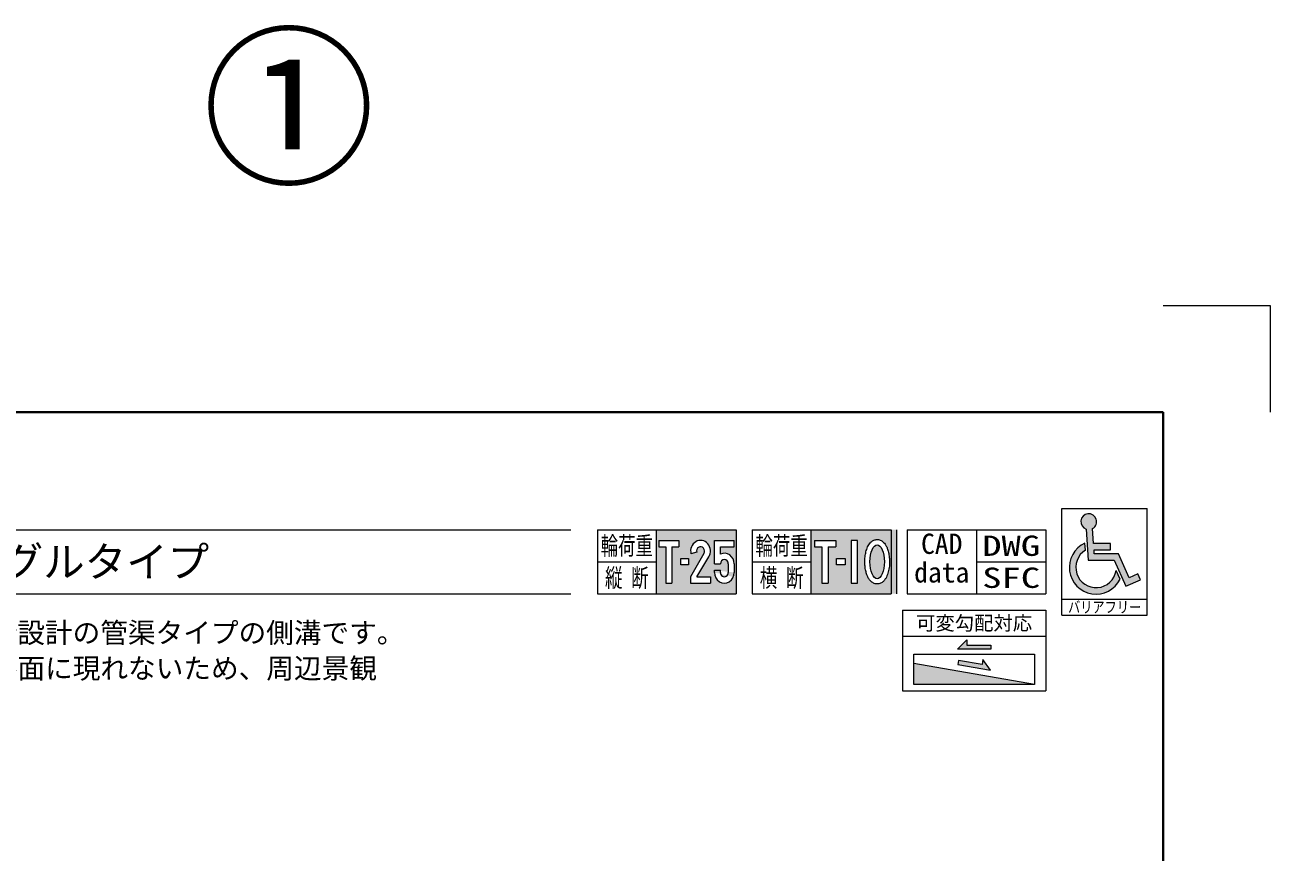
# Model space of a CAD drawing. Units: millimetres at full size; details may follow other scales. Extents: x 1009 to 10088, y 2190 to 8656.
# Drawn here: x 2877 to 5209, y 7106 to 8656 of the extents above; entities that cross this region are included whole.
import ezdxf
from ezdxf.enums import TextEntityAlignment as Align

# ---------------------------------------------------------------- set-up
doc = ezdxf.new("R2010")
doc.units = ezdxf.units.MM
doc.header["$LTSCALE"] = 10
doc.linetypes.add('USER2', pattern=[57.15, 38.1, -6.35, 6.35, -6.35])
for name, color, linetype, lineweight in [('0_2', 7, 'Continuous', 13), ('Defpoints_3', 8, 'Continuous', 0), ('図枠', 7, 'Continuous', 5), ('補助線', 8, 'USER2', 9), ('ﾊｯﾁﾝｸﾞ', 7, 'Continuous', 5)]:
    doc.layers.add(name, color=color, linetype=linetype, lineweight=lineweight)
doc.styles.add('ＭＳ ゴシック', font='')
doc.styles.get('ＭＳ ゴシック').set_extended_font_data('MS Gothic')

msp = doc.modelspace()

# ---------------------------------------------------------------- hatches: boundary and pattern name
at = {"layer": '0_2'}
for points in [[(4939.48, 7604.48), (4966.61, 7616.71), (4961.64, 7627.72), (4945.54, 7620.46), (4925.25, 7665.46), (4880.21, 7665.46), (4879.74, 7672.44), (4910.39, 7672.44), (4910.39, 7684.52), (4878.94, 7684.52), (4877.06, 7712.66, 0.8089), (4868.23, 7740.21, 0.8089), (4865.02, 7711.46), (4868.9, 7653.38), (4917.44, 7653.38)], [(4928.48, 7617.91), (4920.95, 7633.81, -0.5467), (4862.41, 7608.22, -0.5467), (4863.58, 7672.09), (4862.67, 7685.29, 0.51922), (4847.68, 7604.82, 0.51922)]]:
    msp.add_hatch(color=256, dxfattribs=at).paths.add_polyline_path(points)
h = msp.add_hatch(color=256, dxfattribs=at)
h.paths.add_polyline_path([(4059.46, 7710.37), (4059.46, 7590.37), (4209.46, 7590.37), (4209.46, 7710.37)])
h.paths.add_polyline_path([(4101.75, 7690.37), (4101.75, 7678.37), (4088.75, 7678.37), (4088.75, 7610.37), (4077.6, 7610.37), (4077.6, 7678.37), (4064.6, 7678.37), (4064.6, 7690.37)], flags=16)
edge = h.paths.add_edge_path(flags=16)
edge.add_ellipse((4142.6, 7670.37), major_axis=(0, 20), ratio=0.9285714, start_angle=-125.45638, end_angle=106.09606, ccw=False)
edge.add_line((4158.1, 7659.34), (4135.39, 7622.37))
edge.add_line((4135.39, 7622.37), (4161.18, 7622.37))
edge.add_line((4161.18, 7622.37), (4161.18, 7610.37))
edge.add_line((4161.18, 7610.37), (4124.03, 7610.37))
edge.add_line((4124.03, 7610.37), (4124.03, 7622.37))
edge.add_line((4124.03, 7622.37), (4148.8, 7665.96))
edge.add_ellipse((4142.6, 7670.37), major_axis=(0, 8), ratio=0.9285714, start_angle=-125.45638, end_angle=106.09606)
edge.add_line((4135.43, 7668.3), (4124.67, 7665.2))
h.paths.add_polyline_path([(4120.32, 7656.37), (4120.32, 7644.37), (4105.46, 7644.37), (4105.46, 7656.37)], flags=16)
edge = h.paths.add_edge_path(flags=16)
edge.add_line((4168.6, 7690.37), (4205.75, 7690.37))
edge.add_line((4205.75, 7690.37), (4205.75, 7678.37))
edge.add_line((4205.75, 7678.37), (4179.75, 7678.37))
edge.add_line((4179.75, 7678.37), (4179.75, 7664.7))
edge.add_ellipse((4187.18, 7646.37), major_axis=(0, 20), ratio=0.9285714, start_angle=-90, end_angle=22.06083, ccw=False)
edge.add_line((4205.75, 7646.37), (4205.75, 7621.39))
edge.add_ellipse((4187.18, 7630.37), major_axis=(0, 20), ratio=0.9285714, start_angle=90, end_angle=-90, ccw=False)
edge.add_line((4167.4, 7634.37), (4179.75, 7634.37))
edge.add_line((4179.75, 7634.37), (4179.75, 7630.37))
edge.add_ellipse((4187.18, 7630.37), major_axis=(0, 8), ratio=0.9285714, start_angle=90, end_angle=-90)
edge.add_line((4194.6, 7630.37), (4194.6, 7646.37))
edge.add_ellipse((4187.18, 7646.37), major_axis=(0, 8), ratio=0.9285714, start_angle=-90, end_angle=90)
edge.add_line((4179.75, 7646.37), (4168.6, 7646.37))
edge.add_line((4168.6, 7646.37), (4168.6, 7690.37))
at = {"layer": 'ﾊｯﾁﾝｸﾞ'}
h = msp.add_hatch(color=256, dxfattribs=at)
h.paths.add_polyline_path([(4509.46, 7590.37), (4509.46, 7710.37), (4349.46, 7710.37), (4349.46, 7590.37)])
h.paths.add_polyline_path([(4381.93, 7610.37), (4369.93, 7610.37), (4369.93, 7678.37), (4355.93, 7678.37), (4355.93, 7690.37), (4395.93, 7690.37), (4395.93, 7678.37), (4381.93, 7678.37)], flags=16)
h.paths.add_polyline_path([(4397.46, 7644.37), (4397.46, 7656.37), (4413.46, 7656.37), (4413.46, 7644.37)], flags=16)
h.paths.add_polyline_path([(4424.61, 7690.37), (4436.61, 7690.37), (4436.61, 7610.37), (4424.61, 7610.37)], flags=16)
edge = h.paths.add_edge_path(flags=16)
edge.add_spline(control_points=[(4473.44, 7691.97), (4472.38, 7691.97), (4471.32, 7691.86), (4470.3, 7691.65), (4469.28, 7691.43), (4468.29, 7691.12), (4467.36, 7690.73), (4466.43, 7690.34), (4465.56, 7689.88), (4464.75, 7689.36), (4463.94, 7688.84), (4463.19, 7688.28), (4462.49, 7687.67), (4461.79, 7687.07), (4461.14, 7686.43), (4460.54, 7685.76), (4459.51, 7684.61), (4458.6, 7683.38), (4457.78, 7682.09), (4456.96, 7680.8), (4456.24, 7679.44), (4455.58, 7678.02), (4454.92, 7676.6), (4454.33, 7675.12), (4453.81, 7673.58), (4452.81, 7670.68), (4452.04, 7667.58), (4451.46, 7664.34), (4450.89, 7661.1), (4450.53, 7657.73), (4450.37, 7654.33), (4450.21, 7650.92), (4450.26, 7647.47), (4450.51, 7644.08), (4450.73, 7641.16), (4451.1, 7638.29), (4451.63, 7635.52), (4452.15, 7632.75), (4452.83, 7630.08), (4453.67, 7627.56), (4454.34, 7625.56), (4455.11, 7623.65), (4456, 7621.85), (4456.89, 7620.05), (4457.9, 7618.35), (4459.08, 7616.77), (4459.88, 7615.7), (4460.75, 7614.69), (4461.74, 7613.76), (4462.72, 7612.82), (4463.82, 7611.95), (4465.05, 7611.2), (4465.96, 7610.64), (4466.95, 7610.15), (4468, 7609.76), (4469.06, 7609.37), (4470.18, 7609.08), (4471.33, 7608.92), (4472.49, 7608.76), (4473.68, 7608.73), (4474.84, 7608.84), (4476.01, 7608.95), (4477.15, 7609.19), (4478.23, 7609.54), (4479.31, 7609.89), (4480.33, 7610.34), (4481.27, 7610.87), (4482.22, 7611.4), (4483.09, 7612), (4483.89, 7612.65), (4484.69, 7613.3), (4485.43, 7613.99), (4486.11, 7614.73), (4486.79, 7615.46), (4487.41, 7616.22), (4487.99, 7617.02), (4489, 7618.39), (4489.87, 7619.85), (4490.65, 7621.38), (4491.44, 7622.91), (4492.13, 7624.52), (4492.74, 7626.2), (4493.36, 7627.88), (4493.89, 7629.63), (4494.35, 7631.44), (4495.24, 7634.88), (4495.86, 7638.55), (4496.23, 7642.31), (4496.59, 7646.07), (4496.7, 7649.94), (4496.54, 7653.76), (4496.41, 7657.01), (4496.1, 7660.23), (4495.59, 7663.34), (4495.09, 7666.45), (4494.4, 7669.44), (4493.51, 7672.27), (4492.87, 7674.32), (4492.12, 7676.29), (4491.25, 7678.15), (4490.38, 7680.01), (4489.39, 7681.76), (4488.23, 7683.4), (4487.44, 7684.51), (4486.57, 7685.57), (4485.59, 7686.56), (4484.61, 7687.55), (4483.51, 7688.47), (4482.28, 7689.27), (4481.38, 7689.85), (4480.4, 7690.38), (4479.35, 7690.8), (4478.31, 7691.23), (4477.18, 7691.55), (4476.02, 7691.75), (4475.18, 7691.9), (4474.31, 7691.97), (4473.44, 7691.97)], knot_values=[0, 0, 0, 0, 1, 1, 1, 2, 2, 2, 3, 3, 3, 4, 4, 4, 5, 5, 5, 6, 6, 6, 7, 7, 7, 8, 8, 8, 9, 9, 9, 10, 10, 10, 11, 11, 11, 12, 12, 12, 13, 13, 13, 14, 14, 14, 15, 15, 15, 16, 16, 16, 17, 17, 17, 18, 18, 18, 19, 19, 19, 20, 20, 20, 21, 21, 21, 22, 22, 22, 23, 23, 23, 24, 24, 24, 25, 25, 25, 26, 26, 26, 27, 27, 27, 28, 28, 28, 29, 29, 29, 30, 30, 30, 31, 31, 31, 32, 32, 32, 33, 33, 33, 34, 34, 34, 35, 35, 35, 36, 36, 36, 37, 37, 37, 38, 38, 38, 39, 39, 39, 39], degree=3, periodic=0)
h = msp.add_hatch(color=256, dxfattribs=at)
edge = h.paths.add_edge_path()
edge.add_ellipse((4473.44, 7650.37), major_axis=(0, 32), ratio=0.4240437, start_angle=0, end_angle=180, ccw=False)
edge.add_ellipse((4473.44, 7650.37), major_axis=(0, 32), ratio=0.4240437, start_angle=180, end_angle=0, ccw=False)
for color, points in [(256, [(4641.33, 7494.23), (4641.33, 7504.07), (4623.81, 7486.56), (4686.28, 7486.56), (4686.28, 7494.23)]), (256, [(4641.33, 7494.23), (4641.33, 7504.07), (4623.81, 7486.56), (4686.28, 7486.56), (4686.28, 7494.23)]), (256, [(4669.88, 7457.81), (4625.6, 7465.55), (4624.28, 7457.99), (4685.81, 7447.24), (4671.58, 7467.5)]), (256, [(4625.6, 7465.55), (4624.28, 7457.99), (4685.81, 7447.24), (4671.58, 7467.5), (4669.88, 7457.81)]), (251, [(4768.02, 7420.13), (4542.07, 7459.63), (4542.07, 7420.13)])]:
    msp.add_hatch(color=color, dxfattribs=at).paths.add_polyline_path(points)

# ---------------------------------------------------------------- linework, layer by layer
at = {"layer": '0_2'}
for p, q in [((4819.46, 7550.37), (4819.46, 7750.37)), ((4819.46, 7750.37), (4979.46, 7750.37)), ((4979.46, 7550.37), (4979.46, 7750.37)), ((3949.46, 7710.37), (4209.46, 7710.37)), ((3949.46, 7710.37), (3949.46, 7590.37)), ((4059.46, 7710.37), (4059.46, 7590.37)), ((4209.46, 7710.37), (4209.46, 7590.37)), ((4239.46, 7710.37), (4499.46, 7710.37)), ((4239.46, 7710.37), (4239.46, 7590.37)), ((4239.46, 7710.37), (4499.46, 7710.37)), ((4239.46, 7710.37), (4239.46, 7590.37)), ((4349.46, 7710.37), (4349.46, 7590.37)), ((4499.46, 7710.37), (4499.46, 7590.37)), ((4529.46, 7710.37), (4789.46, 7710.37)), ((4529.46, 7710.37), (4529.46, 7590.37)), ((4659.46, 7710.37), (4659.46, 7590.37)), ((4789.46, 7710.37), (4789.46, 7590.37)), ((4064.6, 7690.37), (4101.75, 7690.37)), ((4064.6, 7690.37), (4064.6, 7678.37)), ((4064.6, 7678.37), (4077.6, 7678.37)), ((4077.6, 7678.37), (4077.6, 7610.37)), ((4088.75, 7678.37), (4088.75, 7610.37)), ((4088.75, 7678.37), (4101.75, 7678.37)), ((4101.75, 7690.37), (4101.75, 7678.37)), ((4168.6, 7690.37), (4205.75, 7690.37)), ((4168.6, 7646.37), (4168.6, 7690.37)), ((4179.75, 7678.37), (4205.75, 7678.37)), ((4179.75, 7664.7), (4179.75, 7678.37)), ((4205.75, 7678.37), (4205.75, 7690.37)), ((4863.58, 7672.09), (4862.67, 7685.29)), ((4105.46, 7656.37), (4120.32, 7656.37)), ((4105.46, 7644.37), (4105.46, 7656.37)), ((4120.32, 7656.37), (4120.32, 7644.37)), ((4148.8, 7665.96), (4124.03, 7622.37)), ((4135.43, 7668.3), (4124.67, 7665.2)), ((4135.39, 7622.37), (4158.1, 7659.34)), ((3949.46, 7650.37), (4059.46, 7650.37)), ((4120.32, 7644.37), (4105.46, 7644.37)), ((4168.6, 7646.37), (4179.75, 7646.37)), ((4168.6, 7634.37), (4179.75, 7634.37)), ((4168.6, 7630.37), (4168.6, 7634.37)), ((4179.75, 7630.37), (4179.75, 7634.37)), ((4194.6, 7646.37), (4194.6, 7630.37)), ((4205.75, 7646.37), (4205.75, 7630.37)), ((4239.46, 7650.37), (4349.46, 7650.37)), ((4659.46, 7650.37), (4789.46, 7650.37)), ((4928.48, 7617.91), (4920.95, 7633.81)), ((4077.6, 7610.37), (4088.75, 7610.37)), ((4124.03, 7622.37), (4124.03, 7610.37)), ((4124.03, 7610.37), (4161.18, 7610.37)), ((4135.39, 7622.37), (4161.18, 7622.37)), ((4161.18, 7622.37), (4161.18, 7610.37)), ((3949.46, 7590.37), (4209.46, 7590.37)), ((4239.46, 7590.37), (4499.46, 7590.37)), ((4239.46, 7590.37), (4499.46, 7590.37)), ((4529.46, 7590.37), (4789.46, 7590.37)), ((4819.46, 7580.37), (4979.46, 7580.37)), ((4819.46, 7550.37), (4979.46, 7550.37))]:
    msp.add_line(p, q, dxfattribs=at)
at = {"layer": '0_2', "lineweight": 20}
for p, q in [((4509.46, 7710.37), (4509.46, 7590.37)), ((4520.79, 7559.81), (4520.79, 7408.61)), ((4520.79, 7559.81), (4789.31, 7559.81)), ((4789.31, 7559.81), (4789.31, 7408.61)), ((4520.79, 7511.14), (4789.31, 7511.14)), ((4623.81, 7486.56), (4641.33, 7504.07)), ((4641.33, 7504.07), (4641.33, 7494.23)), ((4641.33, 7494.23), (4686.28, 7494.23)), ((4686.28, 7494.23), (4686.28, 7486.56)), ((4542.07, 7477.48), (4768.02, 7477.48)), ((4542.07, 7420.13), (4542.07, 7477.48)), ((4686.28, 7486.56), (4623.81, 7486.56)), ((4625.6, 7465.55), (4624.28, 7457.99)), ((4669.88, 7457.81), (4625.6, 7465.55)), ((4671.58, 7467.5), (4669.88, 7457.81)), ((4685.81, 7447.24), (4671.58, 7467.5)), ((4768.02, 7477.48), (4768.02, 7420.13)), ((4768.02, 7420.13), (4542.07, 7459.63)), ((4624.28, 7457.99), (4685.81, 7447.24)), ((4768.02, 7420.13), (4542.07, 7420.13)), ((4520.79, 7408.61), (4789.31, 7408.61))]:
    msp.add_line(p, q, dxfattribs=at)
at = {"layer": '0_2'}
for points in [[(4865.02, 7711.46), (4868.9, 7653.38), (4917.44, 7653.38), (4939.48, 7604.48), (4966.61, 7616.71), (4961.77, 7627.43)], [(4961.64, 7627.72), (4945.54, 7620.46), (4925.25, 7665.46), (4880.21, 7665.46), (4879.74, 7672.44), (4910.39, 7672.44), (4910.39, 7684.52), (4878.94, 7684.52), (4877.06, 7712.66)]]:
    msp.add_lwpolyline(points, dxfattribs=at)
for centre, radius, start, end in [((4869.7, 7725.49), 14.79, 299.82759, 251.58236), ((4883.48, 7639.78), 50.04, 114.56659, 334.07946), ((4883.48, 7639.78), 37.95, 121.62333, 350.9477)]:
    msp.add_arc(centre, radius, start, end, dxfattribs=at)
for centre, major_axis, start_param, end_param in [((4142.6, 7670.37), (0, 20), 4.1281266, 8.115781), ((4142.6, 7670.37), (0, 8), 4.1281266, 8.115781), ((4187.18, 7646.37), (0, 20), 4.712389, 6.6947022), ((4187.18, 7646.37), (0, 8), 4.712389, 7.8539816), ((4187.18, 7630.37), (0, 20), 1.5707963, 4.712389), ((4187.18, 7630.37), (0, 8), 1.5707963, 4.712389)]:
    msp.add_ellipse(centre, major_axis=major_axis, ratio=0.928571, start_param=start_param, end_param=end_param, dxfattribs=at)
at = {"layer": 'Defpoints_3', "color": 7, "lineweight": 13}
for p, q in [((5009.46, 8130.37), (5209.46, 8130.37)), ((5209.46, 8130.37), (5209.46, 7930.37))]:
    msp.add_line(p, q, dxfattribs=at)
at = {"layer": '図枠', "lineweight": 40}
for p, q in [((1409.46, 7930.37), (5009.46, 7930.37)), ((5009.46, 7930.37), (5009.46, 2390.37))]:
    msp.add_line(p, q, dxfattribs=at)
at = {"layer": '図枠', "lineweight": 13}
for p, q in [((1629.46, 7710.37), (3899.46, 7710.37)), ((1629.46, 7590.37), (3899.46, 7590.37))]:
    msp.add_line(p, q, dxfattribs=at)
at = {"layer": '補助線', "linetype": 'Continuous', "lineweight": 40}
msp.add_line((5009.46, 2687.37), (5009.46, 7827.37), dxfattribs=at)
at = {"layer": 'ﾊｯﾁﾝｸﾞ'}
for p, q in [((4355.93, 7690.37), (4395.93, 7690.37)), ((4355.93, 7690.37), (4355.93, 7678.37)), ((4355.93, 7678.37), (4369.93, 7678.37)), ((4369.93, 7678.37), (4369.93, 7610.37)), ((4381.93, 7678.37), (4381.93, 7610.37)), ((4381.93, 7678.37), (4395.93, 7678.37)), ((4395.93, 7690.37), (4395.93, 7678.37)), ((4397.46, 7656.37), (4413.46, 7656.37)), ((4397.46, 7644.37), (4397.46, 7656.37)), ((4413.46, 7656.37), (4413.46, 7644.37)), ((4413.46, 7644.37), (4397.46, 7644.37)), ((4369.93, 7610.37), (4381.93, 7610.37))]:
    msp.add_line(p, q, dxfattribs=at)
at = {"layer": 'ﾊｯﾁﾝｸﾞ', "lineweight": 9}
msp.add_lwpolyline([(4436.61, 7610.37), (4436.61, 7690.37), (4424.61, 7690.37), (4424.61, 7610.37)], close=True, dxfattribs=at)
at = {"layer": 'ﾊｯﾁﾝｸﾞ'}
msp.add_ellipse((4473.44, 7650.37), major_axis=(0, 32), ratio=0.424044, dxfattribs=at)
msp.add_open_spline([(4473.44, 7691.97), (4472.38, 7691.97), (4471.32, 7691.86), (4470.3, 7691.65), (4469.28, 7691.43), (4468.29, 7691.12), (4467.36, 7690.73), (4466.43, 7690.34), (4465.56, 7689.88), (4464.75, 7689.36), (4463.94, 7688.84), (4463.19, 7688.28), (4462.49, 7687.67), (4461.79, 7687.07), (4461.14, 7686.43), (4460.54, 7685.76), (4459.51, 7684.61), (4458.6, 7683.38), (4457.78, 7682.09), (4456.96, 7680.8), (4456.24, 7679.44), (4455.58, 7678.02), (4454.92, 7676.6), (4454.33, 7675.12), (4453.81, 7673.58), (4452.81, 7670.68), (4452.04, 7667.58), (4451.46, 7664.34), (4450.89, 7661.1), (4450.53, 7657.73), (4450.37, 7654.33), (4450.21, 7650.92), (4450.26, 7647.47), (4450.51, 7644.08), (4450.73, 7641.16), (4451.1, 7638.29), (4451.63, 7635.52), (4452.15, 7632.75), (4452.83, 7630.08), (4453.67, 7627.56), (4454.34, 7625.56), (4455.11, 7623.65), (4456, 7621.85), (4456.89, 7620.05), (4457.9, 7618.35), (4459.08, 7616.77), (4459.88, 7615.7), (4460.75, 7614.69), (4461.74, 7613.76), (4462.72, 7612.82), (4463.82, 7611.95), (4465.05, 7611.2), (4465.96, 7610.64), (4466.95, 7610.15), (4468, 7609.76), (4469.06, 7609.37), (4470.18, 7609.08), (4471.33, 7608.92), (4472.49, 7608.76), (4473.68, 7608.73), (4474.84, 7608.84), (4476.01, 7608.95), (4477.15, 7609.19), (4478.23, 7609.54), (4479.31, 7609.89), (4480.33, 7610.34), (4481.27, 7610.87), (4482.22, 7611.4), (4483.09, 7612), (4483.89, 7612.65), (4484.69, 7613.3), (4485.43, 7613.99), (4486.11, 7614.73), (4486.79, 7615.46), (4487.41, 7616.22), (4487.99, 7617.02), (4489, 7618.39), (4489.87, 7619.85), (4490.65, 7621.38), (4491.44, 7622.91), (4492.13, 7624.52), (4492.74, 7626.2), (4493.36, 7627.88), (4493.89, 7629.63), (4494.35, 7631.44), (4495.24, 7634.88), (4495.86, 7638.55), (4496.23, 7642.31), (4496.59, 7646.07), (4496.7, 7649.94), (4496.54, 7653.76), (4496.41, 7657.01), (4496.1, 7660.23), (4495.59, 7663.34), (4495.09, 7666.45), (4494.4, 7669.44), (4493.51, 7672.27), (4492.87, 7674.32), (4492.12, 7676.29), (4491.25, 7678.15), (4490.38, 7680.01), (4489.39, 7681.76), (4488.23, 7683.4), (4487.44, 7684.51), (4486.57, 7685.57), (4485.59, 7686.56), (4484.61, 7687.55), (4483.51, 7688.47), (4482.28, 7689.27), (4481.38, 7689.85), (4480.4, 7690.38), (4479.35, 7690.8), (4478.31, 7691.23), (4477.18, 7691.55), (4476.02, 7691.75), (4475.18, 7691.9), (4474.31, 7691.97), (4473.44, 7691.97)], degree=3, knots=[0, 0, 0, 0, 1, 1, 1, 2, 2, 2, 3, 3, 3, 4, 4, 4, 5, 5, 5, 6, 6, 6, 7, 7, 7, 8, 8, 8, 9, 9, 9, 10, 10, 10, 11, 11, 11, 12, 12, 12, 13, 13, 13, 14, 14, 14, 15, 15, 15, 16, 16, 16, 17, 17, 17, 18, 18, 18, 19, 19, 19, 20, 20, 20, 21, 21, 21, 22, 22, 22, 23, 23, 23, 24, 24, 24, 25, 25, 25, 26, 26, 26, 27, 27, 27, 28, 28, 28, 29, 29, 29, 30, 30, 30, 31, 31, 31, 32, 32, 32, 33, 33, 33, 34, 34, 34, 35, 35, 35, 36, 36, 36, 37, 37, 37, 38, 38, 38, 39, 39, 39, 39], dxfattribs=at)

# ---------------------------------------------------------------- texts
at = {"layer": '0_2', "style": 'ＭＳ ゴシック'}
for s, height, width, p in [('輪荷重', 34.18, 0.7, (4004.46, 7680.37)), ('輪荷重', 34.18, 0.7, (4294.46, 7680.37)), ('DWG', 37.98, 1.4, (4724.46, 7680.37)), ('縦 断', 34.18, 0.7, (4004.46, 7620.37)), ('横 断', 34.18, 0.7, (4294.46, 7620.37)), ('SFC', 37.98, 1.4, (4724.46, 7620.37)), ('バリアフリー', 20.89, 0.8, (4899.46, 7565.37))]:
    msp.add_text(s, height=height, dxfattribs=dict(at, width=width)).set_placement(p, align=Align.MIDDLE_CENTER)
for s, p in [('CAD', (4555.61, 7703.07)), ('data', (4542.66, 7649.47)), ('全面開口型排水で抜群の排水能力をもつT-25縦断設計の管渠タイプの側溝です。', (1723.29, 7536.37)), ('施工後はオリジナルリッド（鋼製蓋）のみしか路面に現れないため、周辺景観', (1723.29, 7469.7))]:
    msp.add_text(s, height=37.98, dxfattribs=at).set_placement(p, align=Align.TOP_LEFT)
msp.add_text('可変勾配対応', height=26.58, dxfattribs=at).set_placement((4655.05, 7535.47), align=Align.MIDDLE_CENTER)
at = {"layer": '図枠', "style": 'ＭＳ ゴシック'}
msp.add_text('\u3000ＳＫ側溝ロードレインⅠ型 アングルタイプ', height=56.96, dxfattribs=at).set_placement((1629.46, 7650.37), align=Align.MIDDLE_LEFT)
at = {"layer": '補助線', "color": 1, "style": 'ＭＳ ゴシック'}
msp.add_text('①', height=237.4, dxfattribs=at).set_placement((3209.46, 8310.86), align=Align.BOTTOM_LEFT)

doc.saveas('drawing.dxf')
